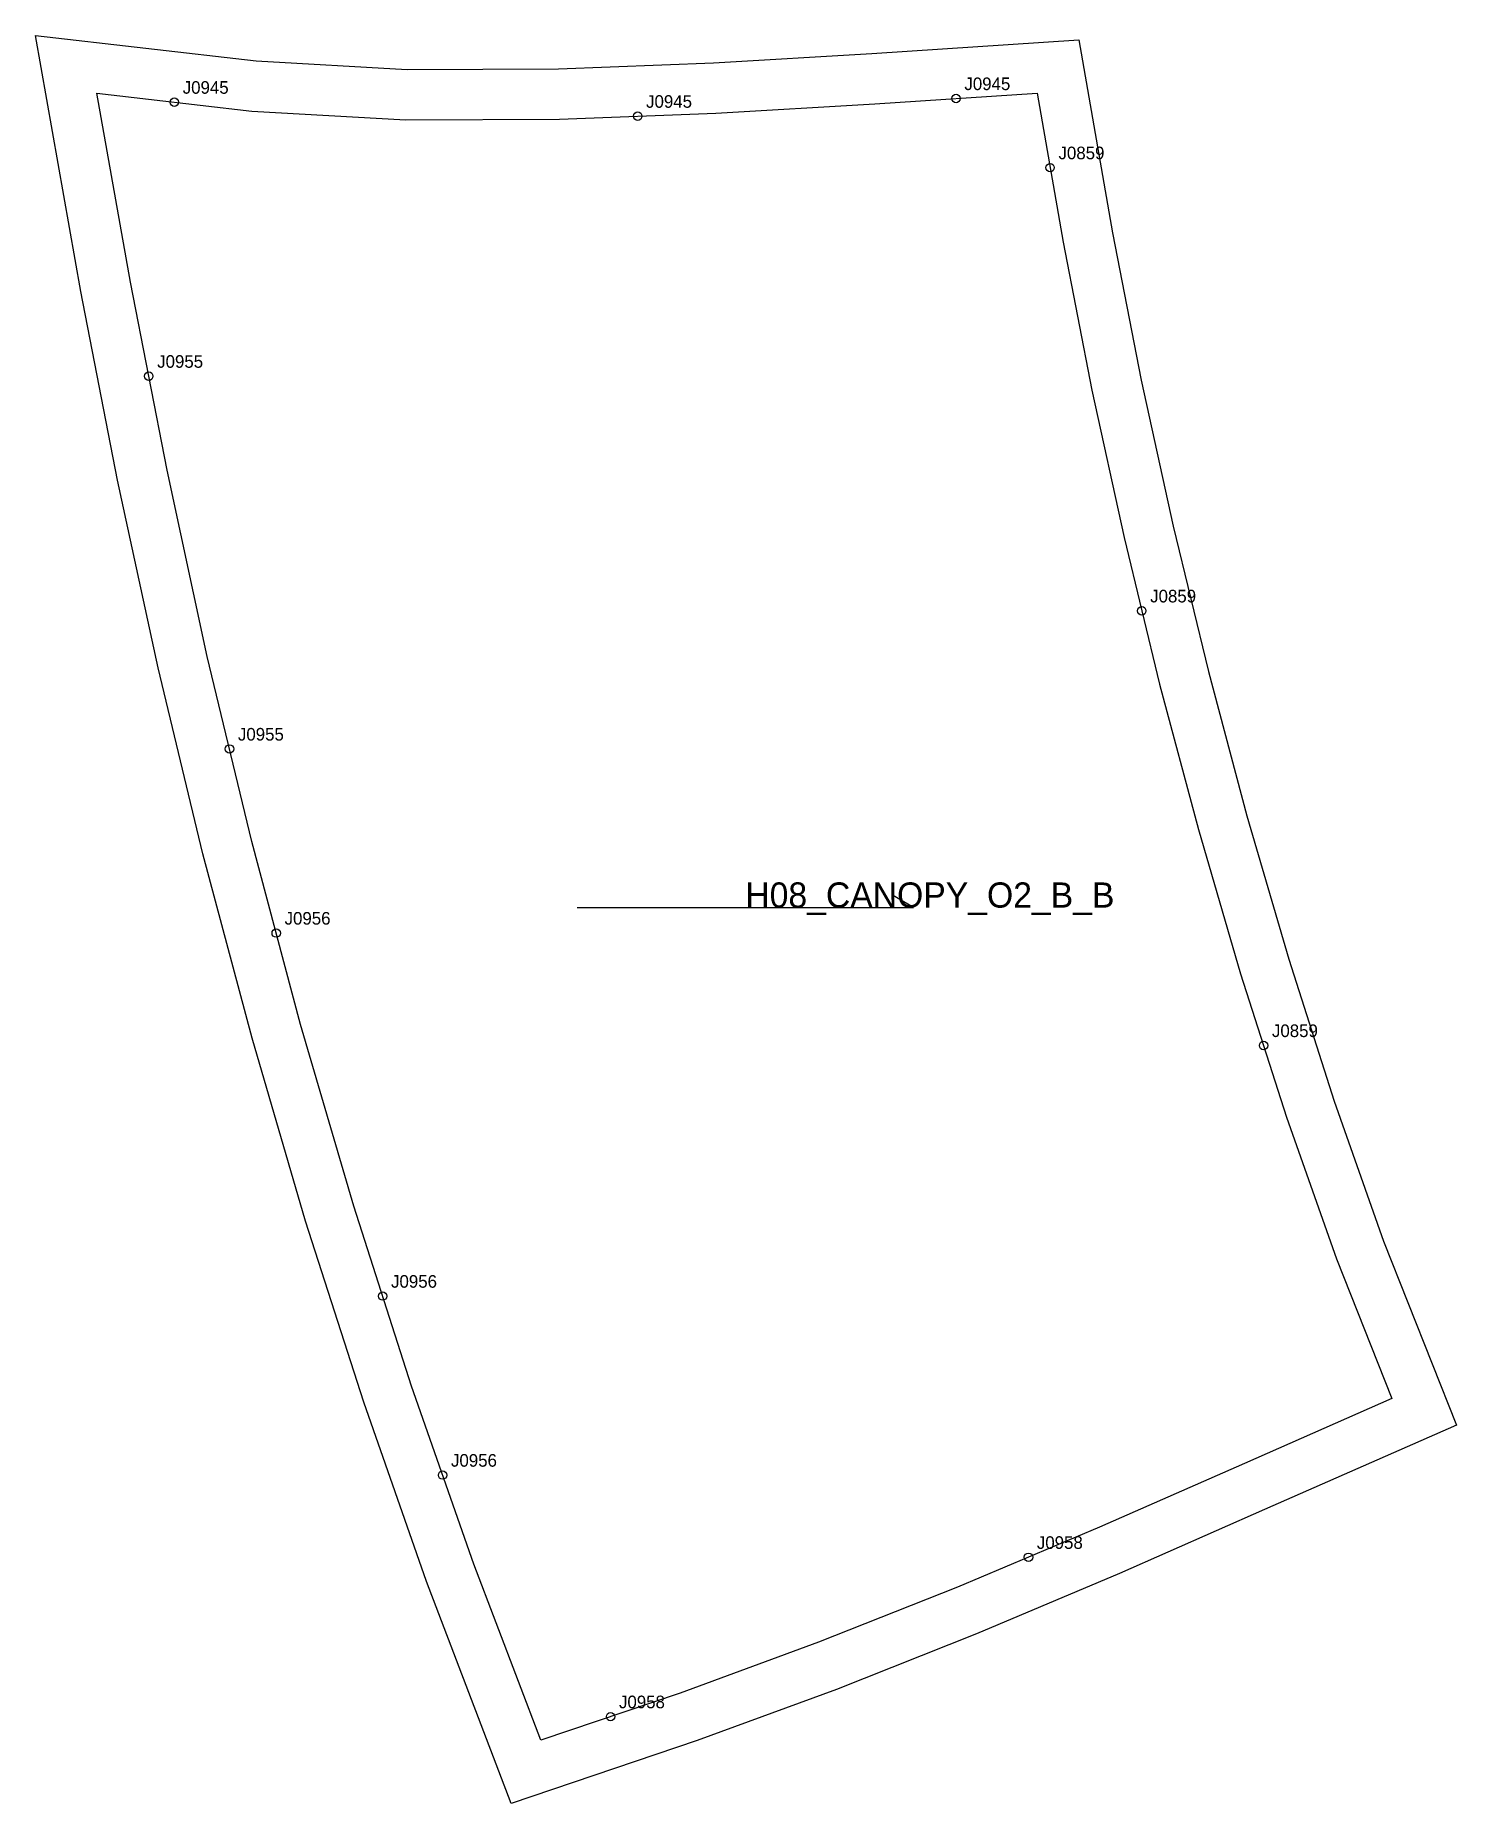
# Model space of a CAD drawing. Header units: millimetres. Extents: x -15 to 324, y -407 to 14.
import ezdxf

# ---------------------------------------------------------------- set-up
doc = ezdxf.new("R2010")
doc.units = ezdxf.units.MM
for name, color, linetype in [('CUT', 1, 'Continuous'), ('GRAIN', 3, 'Continuous'), ('LABEL', 7, 'Continuous'), ('NOTCH', 2, 'Continuous'), ('SEW', 5, 'Continuous')]:
    doc.layers.add(name, color=color, linetype=linetype)

msp = doc.modelspace()

# ---------------------------------------------------------------- linework, layer by layer
at = {"layer": 'CUT'}
msp.add_lwpolyline([(-14.64, 13.77), (37.9, 7.71), (73.86, 5.67), (109.9, 5.81), (146.75, 7.24), (184.46, 9.46), (233.78, 12.68), (241.8, -33.25), (248.61, -68.28), (256.2, -103.08), (264.59, -137.66), (273.76, -172.01), (283.74, -206.09), (294.55, -239.87), (306.29, -273.23), (323.68, -317.01), (277.98, -337.11), (243.4, -352.33), (209.42, -366.72), (176.07, -379.91), (142.86, -392.09), (98.63, -407.1), (78.43, -354.23), (63.52, -311.53), (49.7, -268.43), (36.94, -224.93), (25.24, -181.03), (14.59, -136.74), (4.95, -92.11), (-3.79, -47.19), (-14.64, 13.77)], close=True, dxfattribs=at)
at = {"layer": 'GRAIN'}
for p, q in [((194.36, -193.84), (189.36, -190.84)), ((114.36, -193.84), (194.36, -193.84))]:
    msp.add_line(p, q, dxfattribs=at)
at = {"layer": 'NOTCH'}
for centre in [(18.44, -2.13), (204.51, -1.26), (128.74, -5.47), (226.91, -17.72), (12.36, -67.35), (248.73, -123.2), (31.58, -156.08), (42.69, -199.89), (277.72, -226.65), (68.03, -286.31), (82.3, -328.91), (221.76, -348.47), (122.29, -386.4)]:
    msp.add_circle(centre, 1, dxfattribs=at)
at = {"layer": 'SEW'}
msp.add_lwpolyline([(0, 0), (36.87, -4.25), (73.55, -6.33), (110.16, -6.19), (147.33, -4.75), (185.21, -2.52), (223.81, 0), (230, -35.43), (236.86, -70.7), (244.51, -105.77), (252.96, -140.62), (262.21, -175.24), (272.27, -209.61), (283.17, -243.69), (295.05, -277.44), (308.26, -310.68), (273.15, -326.13), (238.64, -341.32), (204.87, -355.62), (171.8, -368.7), (138.87, -380.78), (105.72, -392.03), (89.7, -350.11), (74.9, -307.72), (61.17, -264.91), (48.5, -221.69), (36.88, -178.08), (26.29, -134.07), (16.7, -89.7), (8.01, -44.99)], close=True, dxfattribs=at)

# ---------------------------------------------------------------- texts
at = {"layer": 'LABEL'}
for s, height, p in [('J0945', 3, (20.44, -0.13)), ('J0945', 3, (206.51, 0.74)), ('J0945', 3, (130.74, -3.47)), ('J0859', 3, (228.91, -15.72)), ('J0955', 3, (14.36, -65.35)), ('J0859', 3, (250.73, -121.2)), ('J0955', 3, (33.58, -154.08)), ('H08_CANOPY_O2_B_B', 6, (154.36, -193.84)), ('J0956', 3, (44.69, -197.89)), ('J0859', 3, (279.72, -224.65)), ('J0956', 3, (70.03, -284.31)), ('J0956', 3, (84.3, -326.91)), ('J0958', 3, (223.76, -346.47)), ('J0958', 3, (124.29, -384.4))]:
    msp.add_text(s, height=height, dxfattribs=at).set_placement(p)

doc.saveas('drawing.dxf')
